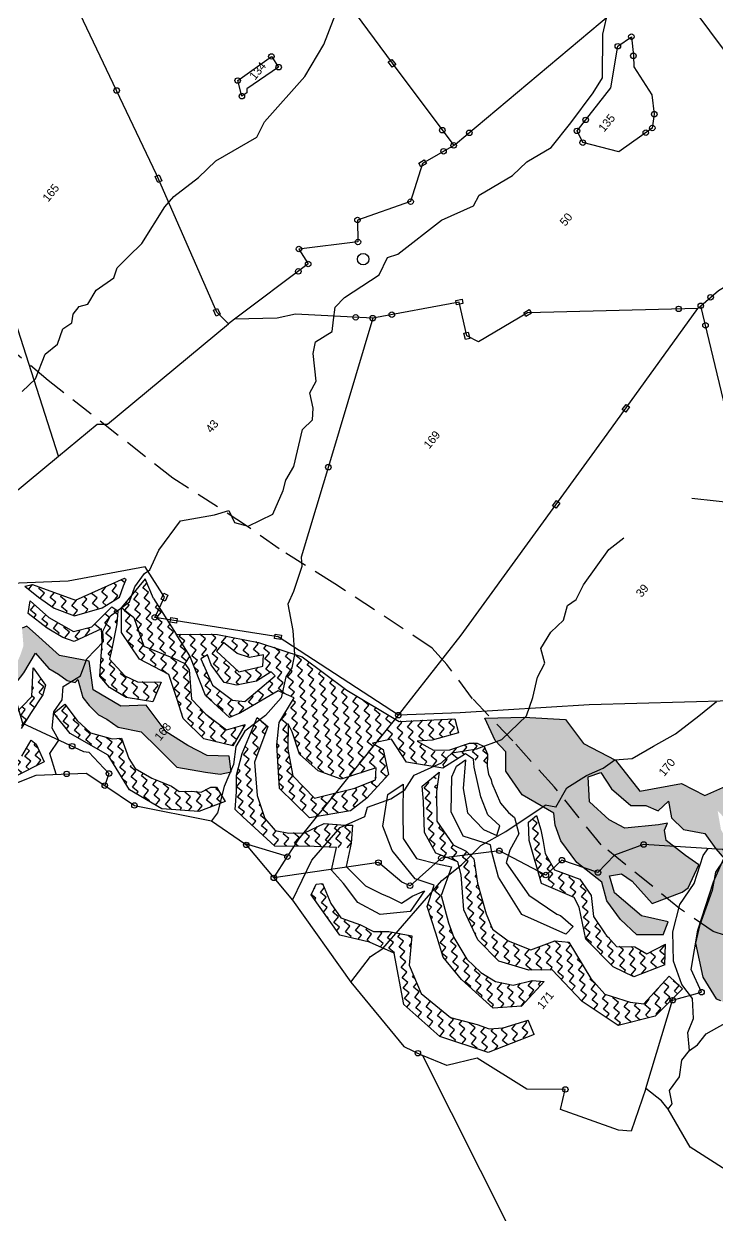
# Model space of a CAD drawing. Header units: metres. Extents: x 302345 to 309309, y 1941978 to 1949051.
# Drawn here: x 304611 to 305364, y 1945576 to 1946870 of the extents above; entities that cross this region are included whole.
import ezdxf

# ---------------------------------------------------------------- set-up
doc = ezdxf.new("R2010")
doc.units = ezdxf.units.M
doc.linetypes.add('DASHED', pattern=[0.75, 0.5, -0.25])
for name, color, linetype in [('LINE_FOOTPATH', 1, 'DASHED'), ('LINE_WATER', 4, 'Continuous'), ('POLY_HATCH', 12, 'Continuous'), ('POLY_PARCEL', 6, 'Continuous'), ('POLY_WATER', 4, 'Continuous'), ('SYM_STONE', 1, 'Continuous'), ('SYM_WELL', 1, 'Continuous'), ('TEXT_PARCEL', 7, 'Continuous')]:
    doc.layers.add(name, color=color, linetype=linetype)
doc.styles.add('TEXT_MAP', font='')
doc.styles.get('TEXT_MAP').set_extended_font_data('Kruti Dev 050')
pattern_1 = [(0, (0, 0), (1.5875, 1.5875), [1.5875, -1.5875]), (90, (1.5875, 0), (-1.5875, 1.5875), [1.5875, -1.5875])]

# ---------------------------------------------------------------- blocks, each defined once
blk = doc.blocks.new('STONE')
blk.add_circle((0, 0), 0.851)
blk = doc.blocks.new('STONESQUARE')
blk.add_lwpolyline([(-0.7, 0.48), (0.7, 0.48), (0.7, -0.48), (-0.7, -0.48)], close=True)
blk = doc.blocks.new('PAKKAWELL')
blk.add_circle((0, 0), 1.81)
blk = doc.blocks.new('HHFRESES')
at = {"layer": 'POLY_HATCH'}
h = blk.add_hatch(dxfattribs=at)
h.set_pattern_fill('ZIGZAG', color=256, scale=0.5, style=0)
h.set_pattern_definition(pattern_1)
h.paths.add_polyline_path([(527.27, 860.97), (533, 861.55), (535.24, 865.95), (538.65, 866.86), (542.22, 867.44), (542.57, 869.78), (539.83, 870.14), (535.84, 869.02), (533.59, 866.78), (532.97, 864.28), (532.35, 863.54), (530.97, 864.91), (527.48, 864.91), (523.24, 864.03), (521.74, 862.16), (516.38, 858.55), (515.88, 856.31), (516.38, 850.7), (518.62, 847.21), (514.5, 844.97), (511.64, 843.59), (509.51, 839.98), (507.27, 837.86), (506.77, 833.37), (506.65, 831.63), (499, 834.07), (491.39, 831.95), (489.02, 829.59), (487.53, 822.98), (489.27, 819.37), (489.77, 815.88), (489.15, 812.76), (486.65, 808.03), (485.38, 805.71), (487, 800.73), (482.26, 798.61), (476.89, 793.25), (472.53, 785.9), (473.15, 778.67), (475.78, 773.73), (475.41, 769.37), (474.16, 765.01), (473.16, 761.77), (472.42, 758.15), (474.66, 756.04), (478.65, 753.79), (484.14, 752.3), (487.76, 752.17), (490.88, 753.17), (493.75, 752.8), (494.26, 748.97), (493.39, 741.49), (497.13, 736.63), (498.13, 734.39), (502.12, 732.65), (506.49, 732.77), (511.35, 733.52), (510.61, 729.16), (510.98, 726.79), (511.1, 724.42), (511.85, 722.8), (512.73, 722.8), (510.36, 719.43), (509.86, 717.32), (509.61, 714.45), (509.98, 712.46), (510.23, 709.46), (512.6, 704.98), (512.09, 699.91), (511.46, 694.16), (514.59, 688.65), (516.22, 685.9), (518.1, 684.4), (520.48, 686.9), (517.6, 690.66), (516.6, 695.28), (515.97, 700.79), (517.72, 707.8), (514.09, 711.92), (513.09, 718.76), (517.34, 723.39), (514.21, 729.14), (514.59, 736.15), (514.71, 738.65), (513.71, 739.15), (510.96, 736.52), (508.95, 735.77), (507.2, 735.27), (506.32, 735.15), (504.45, 735.15), (502.57, 736.15), (501.44, 737.52), (498.43, 740.78), (496.43, 744.28), (497.31, 749.78), (497.81, 752.04), (496.18, 754.99), (491.92, 756.24), (489.92, 758.87), (486.91, 761.49), (483.78, 765.5), (484.28, 770), (485.12, 772), (484.39, 772.6), (485.58, 782.96), (494.6, 794.35), (498.85, 804.71), (499.03, 818.82), (502.76, 822.72), (509.33, 824.13), (513.06, 824.38), (510.99, 829.27), (512.4, 833.67), (516.8, 838.57), (519.54, 843.79), (520.62, 848.02), (522.37, 855.91)])
h.paths.add_polyline_path([(505.28, 828.78), (506.23, 827.46), (501.63, 826.68), (500.06, 825.17), (496.48, 819.88), (495.62, 817), (497.65, 812.87), (495.15, 811.63), (492.81, 808.95), (492.42, 805.45), (492.73, 800.7), (494.21, 797.12), (491.48, 796.11), (488.52, 794.86), (486.96, 792.76), (484.63, 788.52), (482.29, 783.85), (481.9, 777.23), (482.28, 771.26), (480.65, 767.22), (482.05, 761.92), (487.04, 756.55), (484, 756.48), (480.96, 756.86), (478, 759.12), (476.99, 760.91), (476.83, 762.55), (477.98, 767.35), (478.68, 769.45), (479.78, 773.27), (478.84, 775.06), (477.05, 777.47), (476.81, 780.5), (476.19, 783.93), (477.39, 788.19), (479.1, 791.46), (482.3, 795.11), (486.11, 796.67), (488.06, 798.07), (491.1, 798.85), (490.87, 801.34), (489.07, 803.91), (488.53, 807.41), (490.24, 809.36), (492.27, 811.66), (494.53, 813.61), (494.21, 816.72), (491.8, 819.05), (491.18, 822.32), (491.18, 826.06), (492.97, 828.39), (496.55, 831.2), (500.68, 830.81)], flags=16)
h = blk.add_hatch(dxfattribs=at)
h.set_pattern_fill('ZIGZAG', color=256, scale=0.5, style=0)
h.set_pattern_definition(pattern_1)
h.paths.add_polyline_path([(491.96, 749.09), (488.45, 750.16), (486.62, 750.31), (480.36, 748.79), (474.72, 749.7), (471.66, 750.77), (470.75, 752.75), (469.07, 759.31), (470.9, 763.42), (473.5, 773.48), (469.83, 776.07), (468.46, 781.22), (468, 785.03), (468.61, 787.17), (470.74, 792.04), (476.24, 796.16), (480.2, 798.9), (482.49, 801.95), (483.41, 808.05), (484.78, 812.47), (486.5, 816.67), (483.14, 823.37), (482.69, 826.12), (483.14, 829.93), (485.43, 833.28), (490.31, 835.41), (494.13, 835.72), (498.1, 835.72), (502.83, 834.96), (505.42, 838.16), (505.88, 843.19), (509.23, 845.78), (515.95, 846.69), (515.49, 849.89), (513.05, 849.89), (508.01, 848.98), (505.73, 847.3), (503.13, 843.19), (500.54, 838.16), (495.61, 839.14), (489.97, 838.38), (483.1, 835.64), (480.81, 831.67), (480.05, 826.34), (479.44, 822.53), (483.41, 816.28), (480.35, 812.01), (479.9, 804.54), (476.54, 800.73), (469.67, 795.55), (466.45, 789.04), (464.78, 784.01), (464.01, 778.52), (466.76, 773.04), (469.2, 767.7), (467.37, 763.43), (465.26, 759.12), (465.34, 756.28), (468.57, 749.31), (476.23, 746.77), (477.76, 740.82), (475.2, 730.79), (481.84, 722.8), (494.26, 717.2), (496.14, 720.96), (496.14, 722.33), (492.17, 721.72), (484.63, 724.71), (484.18, 726.54), (481.58, 729.13), (480.51, 732.48), (480.51, 737.05), (481.58, 742.39), (482.34, 745.44), (483.26, 745.74), (484.48, 744.37), (484.48, 740.71), (485.85, 733.09), (491.8, 726.54), (496.69, 725.62), (500.5, 726.08), (505.38, 726.54), (507.37, 727.45), (508.59, 731.87), (503.55, 728.21), (497.76, 728.67), (495.16, 728.82), (493.48, 731.57), (490.58, 734.61), (489.21, 739.34), (489.06, 743.45)])
h = blk.add_hatch(dxfattribs=at)
h.set_pattern_fill('ZIGZAG', color=256, scale=0.5, style=0)
h.set_pattern_definition(pattern_1)
h.paths.add_polyline_path([(525.74, 734.02), (522.51, 743.37), (521.19, 744.44), (521.19, 740.67), (521.47, 736.5), (522.92, 732.03), (528.1, 728.43), (532.28, 726.99), (534.73, 727.86), (536.15, 728.29), (536.12, 728.75)])
h = blk.add_hatch(dxfattribs=at)
h.set_pattern_fill('ZIGZAG', color=256, scale=0.5, style=0)
h.set_pattern_definition(pattern_1)
h.paths.add_polyline_path([(529.69, 725.41), (529.54, 726.99), (523.49, 727.57), (520.18, 730.02), (519.17, 736.07), (519.46, 741.54), (517.01, 740.1), (517.15, 734.91), (517.73, 731.03), (518.59, 728.58), (524.5, 725.7), (522.34, 723.83), (516.29, 719.51), (515.71, 716.34), (516.29, 712.16), (519.17, 707.13), (523.64, 708.42), (520.47, 712.45), (519.74, 715.33), (520.47, 720.23), (522.48, 721.24), (527.38, 723.83)])
h = blk.add_hatch(dxfattribs=at)
h.set_pattern_fill('ZIGZAG', color=256, scale=0.5, style=0)
h.set_pattern_definition(pattern_1)
h.paths.add_polyline_path([(529.97, 706.96), (529.37, 709.57), (527.35, 716.2), (530.77, 721.83), (530.77, 725.24), (526.55, 721.83), (524.54, 715.2), (525.95, 708.17), (522.93, 703.35), (520.52, 699.73), (519.92, 693.51), (522.73, 687.68), (527.96, 688.48), (524.54, 690.9), (524.21, 700.23), (529.57, 705.36)])
h = blk.add_hatch(dxfattribs=at)
h.set_pattern_fill('ZIGZAG', color=256, scale=0.5, style=0)
h.set_pattern_definition(pattern_1)
h.paths.add_polyline_path([(536.63, 721.1), (538.83, 725.2), (530.77, 725.24), (530.77, 721.83), (527.35, 716.2), (530.15, 706.98), (531.95, 707.15), (533.73, 712.44)])
h = blk.add_hatch(dxfattribs=at)
h.set_pattern_fill('ZIGZAG', color=256, scale=0.5, style=0)
h.set_pattern_definition(pattern_1)
h.paths.add_polyline_path([(507.02, 684.4), (512.33, 681.35), (513.53, 684.74), (512.77, 685.75), (510.63, 686.66), (509.41, 688.49), (507.73, 690.47), (507.58, 692.46), (506.23, 696.73), (505.45, 701.96), (508.8, 707.39), (507.43, 708.92), (505.45, 713.34), (505.75, 717.3), (506.82, 721.57), (503.77, 722.18), (502.6, 716.69), (504.13, 707.34), (501.24, 699.01), (502.43, 691.03)])
h = blk.add_hatch(dxfattribs=at)
h.set_pattern_fill('ZIGZAG', color=256, scale=0.5, style=0)
h.set_pattern_definition(pattern_1)
h.paths.add_polyline_path([(547.69, 676.07), (547.18, 688.14), (543.6, 697.48), (539.35, 705.47), (533.73, 712.44), (531.95, 707.15), (527.43, 699.14), (527.05, 692.06), (529.31, 690.83), (538.14, 687.54), (539.17, 683.85), (533.01, 683.03), (528.9, 680.36), (521.91, 673.99), (521.09, 664.96), (527.87, 659.01), (532.18, 657.98), (539.17, 657.57), (542.66, 661.88), (542.25, 664.55), (545.54, 661.88), (543.69, 656.26), (547.59, 649.28), (553.26, 647.39), (553.15, 647.32), (553.7, 641.85), (556.08, 643.69), (556.89, 645.31), (556.54, 646.93), (555.5, 648.2), (549.6, 651.95), (548.67, 657.33), (550.87, 654.9), (555.73, 651.44), (557.56, 653.98), (549.56, 662.99)])
h.paths.add_polyline_path([(533.16, 679.59), (530.39, 675.31), (530.16, 669.88), (531.89, 664.91), (538.6, 660.52), (536.52, 659.02), (532.24, 661.33), (525.07, 666.76), (525.88, 673.46), (529.69, 677.97), (533.97, 681.32)], flags=16)
h.paths.add_polyline_path([(540.22, 690.09), (531.81, 691.65), (530.37, 693.91), (530.17, 699.33), (532.98, 704.95), (534.59, 704.35), (533.39, 702.34), (532.18, 697.72), (533.39, 695.31), (536.8, 692.5), (540.42, 691.3)], flags=16)
h.paths.add_polyline_path([(540.22, 693.51), (536, 696.72), (536.4, 703.35), (538.81, 703.35), (538.81, 699.53), (539.82, 696.92), (542.23, 694.91)], flags=16)
h = blk.add_hatch(dxfattribs=at)
h.set_pattern_fill('ZIGZAG', color=256, scale=0.5, style=0)
h.set_pattern_definition(pattern_1)
h.paths.add_polyline_path([(512.13, 676.24), (511.62, 666.89), (516.89, 660.27), (521.54, 653.98), (522.52, 654.49), (525.62, 656.61), (522.12, 661.72), (517.9, 663.73), (514.14, 668.16), (514.88, 672.36), (517.7, 676.78), (522.92, 681.8), (530.76, 684.41), (530.76, 687.43), (522.72, 685.02), (518.3, 683.01), (515.49, 680.8), (512.37, 678.57)])
h = blk.add_hatch(dxfattribs=at)
h.set_pattern_fill('ZIGZAG', color=256, scale=0.5, style=0)
h.set_pattern_definition(pattern_1)
h.paths.add_polyline_path([(515.24, 631.6), (512.81, 636.1), (510.73, 638.65), (510.03, 641.77), (508.53, 646.04), (509.57, 649.62), (511.77, 653.78), (510.84, 654.71), (508.38, 654.15), (505.49, 643.78), (508.38, 637.84), (509.91, 632.23), (502.6, 623.56), (502.09, 613.19), (506, 602.83), (515.36, 597.56), (516.94, 600.55), (512.2, 603.67), (510.12, 605.87), (509.19, 608.52), (506.76, 613.95), (506.76, 622.16), (509.92, 628.02)])
h = blk.add_hatch(dxfattribs=at)
h.set_pattern_fill('ZIGZAG', color=256, scale=0.5, style=0)
h.set_pattern_definition(pattern_1)
h.paths.add_polyline_path([(543.26, 578.86), (543.56, 582.85), (541.13, 582.96), (535.47, 583.31), (533.85, 585.85), (531.77, 591.17), (532.46, 595.67), (535.58, 604.34), (533.85, 606.88), (529.11, 609.65), (526.58, 617.58), (529.1, 622.1), (533.03, 627.77), (536.62, 631.69), (536.85, 634), (536.15, 637.12), (537.89, 643.02), (545.67, 649.53), (541.82, 650.3), (539.39, 647.99), (534.3, 643.59), (532.34, 638.86), (533.95, 633.95), (532.22, 631.64), (526.66, 626.44), (523.54, 619.97), (522.85, 613.5), (525.39, 607.26), (528.63, 603.34), (527.44, 593.99), (528.29, 584.64), (534.93, 579.72)])
h = blk.add_hatch(dxfattribs=at)
h.set_pattern_fill('ZIGZAG', color=256, scale=0.5, style=0)
h.set_pattern_definition(pattern_1)
h.paths.add_polyline_path([(671.72, 506.98), (663.73, 509.87), (660.15, 515.82), (659.3, 522.11), (654.03, 526.7), (646.71, 527.89), (643.48, 533.49), (634.46, 534.68), (626.46, 536.21), (623.23, 543.18), (618.3, 551.51), (610.64, 557.45), (606.73, 564.08), (597.71, 569.01), (590.73, 577), (581.72, 583.96), (579.84, 591.27), (585.12, 598.24), (578.82, 601.47), (577.63, 607.08), (570.66, 613.02), (572.53, 621.35), (571, 629), (572.53, 635.29), (567.25, 642.59), (561.77, 649.04), (559.43, 644.27), (558.97, 640.92), (555.73, 638.26), (553.98, 632.32), (555.26, 624.47), (553.41, 622.62), (551.55, 619.5), (550.05, 613.84), (550.17, 606.96), (547.74, 603.61), (546.47, 598.76), (546.12, 593.91), (549.7, 589.52), (552.54, 590.42), (549.94, 595.74), (550.07, 603.4), (552.28, 606.52), (554.23, 604.83), (554.49, 601.98), (553.45, 595.61), (559.43, 592.11), (560.99, 591.72), (566.32, 593.01), (566.06, 596.52), (565.93, 601.85), (567.48, 603.53), (569.08, 603.99), (567.55, 605.32), (562.4, 610.47), (561.64, 614.28), (562.02, 620), (566.02, 623.63), (568.51, 622.1), (567.17, 618.1), (566.98, 612.57), (569.08, 610.09), (569.84, 607.23), (572.9, 606.85), (570.47, 604.05), (570.21, 600.42), (572.42, 596.26), (571.38, 592.37), (570.86, 589.51), (567.35, 589.25), (563.85, 587.3), (556.18, 584.57), (552.67, 582.89), (547.99, 577.04), (546.18, 571.85), (546.5, 570.88), (547.01, 563.23), (540.37, 555.93), (540.08, 555.97), (539.3, 552.17), (537.78, 546.07), (539.11, 539.97), (539.68, 535.39), (540.66, 531.93), (541.22, 531.96), (545.47, 526.7), (553.81, 522.79), (557.18, 525.42), (548.27, 531.01), (545.03, 536.54), (542.93, 541.3), (542.93, 546.45), (543.88, 552.75), (547.13, 559.42), (551.14, 562.47), (553.04, 561.33), (553.04, 560.56), (549.23, 554.84), (547.7, 549.12), (546.55, 542.83), (546.75, 538.83), (552.09, 531.77), (560.36, 527.89), (567.08, 532.64), (570.65, 538.58), (564.88, 540.92), (562.97, 545.5), (562.78, 551.79), (566.02, 557.32), (568.5, 558.28), (568.5, 551.03), (571.75, 543.4), (573.45, 541.97), (578.99, 541.82), (581.62, 543.12), (579.25, 545.23), (575.29, 547.1), (572.79, 553.97), (572.79, 557.51), (573.2, 559.17), (575.91, 560), (575.08, 556.47), (577.58, 550.01), (581.12, 548.77), (587.76, 546.14), (591.07, 547.77), (599.41, 550.32), (604.69, 544.03), (603.83, 538.08), (598.91, 535.04), (594.81, 533.18), (592.08, 529.83), (590.46, 524.99), (592.57, 519.65), (595.8, 516.18), (601.52, 514.94), (600.8, 511.32), (602.3, 510.38), (613.36, 503.75), (620.68, 501.55), (616.77, 491.86), (610.47, 480.81), (604.86, 471.13), (599.92, 465.52), (601.11, 458.55), (609.79, 460.42), (617.79, 469.43), (622.38, 467.9), (629.02, 466.03), (626.12, 458.72), (632.42, 450.05), (638.36, 449.36), (633.85, 453.86), (631.99, 455.26), (632.14, 461.93), (634.94, 467.36), (636.49, 467.98), (637.89, 467.36), (637.11, 462.24), (637.42, 458.83), (638.04, 455.1), (639.91, 453.09), (641.77, 452), (648.08, 448.85), (657.6, 450.05), (665.26, 454.64), (670.87, 447.34), (669, 432.55), (673.93, 441.9), (678.53, 454.64), (674.61, 465.35), (669.68, 475.71), (665.77, 484.38), (662.19, 490.33), (668.49, 497.64)])
h.paths.add_polyline_path([(640.99, 499.1), (640.21, 497.39), (641.45, 495.22), (644.87, 491.03), (648.75, 487.78), (645.02, 486.38), (642.23, 485.91), (638.04, 485.91), (635.4, 489.02), (633.22, 491.5), (634.93, 496.62), (635.71, 498.33), (636.64, 501.12), (637.88, 501.43), (639.59, 501.12)], flags=16)
h.paths.add_polyline_path([(656.99, 487.24), (658.08, 484.44), (658.08, 477.62), (658.39, 473.74), (661.8, 470.17), (653.26, 468.31), (654.66, 473.74), (651.25, 474.51), (650, 472.5), (645.5, 474.36), (641.62, 471.1), (640.69, 469.86), (638.98, 470.02), (639.13, 472.65), (639.91, 476.69), (645.35, 480.41), (645.66, 483.36), (647.21, 484.6), (652.49, 486.3)], flags=16)
h.paths.add_polyline_path([(627.41, 510.78), (624.5, 510.78), (623.66, 514.73), (620.33, 515.36), (616.58, 519.73), (614.71, 525.35), (617.21, 531.18), (613.67, 535.13), (618.66, 538.46), (620.96, 538.04), (622.41, 535.13), (623.04, 532.22), (622.62, 525.56), (623.87, 520.98), (630.33, 516.81)], flags=16)
h.paths.add_polyline_path([(602.63, 517.85), (601.58, 517.23), (597.83, 520.98), (595.33, 524.72), (596.79, 530.55), (603.04, 534.3), (605.75, 533.88), (602.83, 530.76), (599.92, 526.39), (599.71, 522.43)], flags=16)
h.paths.add_polyline_path([(586.74, 575.2), (584.24, 573.53), (580.91, 572.7), (577.58, 573.32), (575.5, 578.94), (574.25, 582.48), (573.83, 590.6), (575.29, 594.14), (578, 597.26), (577.37, 592.68), (576.54, 584.98), (576.54, 581.44)], flags=16)
h = blk.add_hatch(dxfattribs=at)
h.set_pattern_fill('ZIGZAG', color=256, scale=0.5, style=0)
h.set_pattern_definition(pattern_1)
h.paths.add_polyline_path([(524.12, 605.3), (520.77, 607.84), (518.92, 611.3), (518.45, 615), (518.8, 619.16), (520.65, 624.32), (522.39, 627.2), (527.14, 633.79), (526.78, 634.78), (522.26, 633.02), (518.91, 627.93), (515.9, 623.43), (514.63, 617.3), (514.16, 608.06), (518.33, 603.55), (525.58, 603.11)])
h = blk.add_hatch(dxfattribs=at)
h.set_pattern_fill('ZIGZAG', color=256, scale=0.5, style=0)
h.set_pattern_definition(pattern_1)
h.paths.add_polyline_path([(544.27, 589.63), (543.81, 592.64), (541.38, 595.76), (541.96, 599.34), (543.23, 603.7), (546.47, 606.93), (547.63, 611.09), (545.78, 616.64), (547.28, 620.45), (549.01, 622.41), (550.63, 624.38), (552.48, 627.04), (550.29, 627.5), (547.27, 624.91), (541.72, 616.93), (544.03, 608.73), (538.37, 601.91), (537.45, 593.53), (538.61, 588.67), (544.85, 585.09), (548.43, 587.78)])
at = {"layer": 'LINE_FOOTPATH', "ltscale": 10}
for points in [[(561.6, 715.4), (559.55, 734.29), (558.93, 768.59), (559.24, 789.79), (560.18, 798.83), (558, 807.46)], [(559.68, 627.94), (561.77, 641.22), (563.37, 653.76), (565.59, 662.73), (566.39, 667.47), (563.86, 692.61), (562.14, 706.75), (561.6, 715.4)], [(573.62, 513), (574.24, 526.14), (573.13, 533.38), (569.35, 545.34), (563.37, 564.86), (557.07, 581.55), (556.37, 590.32), (556.37, 612.22), (559.68, 627.94)]]:
    blk.add_lwpolyline(points, dxfattribs=at)
at = {"layer": 'LINE_WATER'}
for points in [[(553.53, 771.42), (557.48, 770.94), (562.97, 772.64), (566.28, 771.97), (569.59, 773.16), (571.87, 772.48), (573.5, 773.41), (575.59, 773.44), (577.23, 772.32), (580.66, 772.8), (585.13, 771.55), (587.28, 772.35), (590.71, 772), (594.73, 771.52), (604.07, 772.64), (606.99, 772.55), (613.57, 770.98), (618.74, 770.37), (628.34, 766.68), (631.97, 767.54), (645.1, 766.93), (653.06, 768.09), (661.83, 770.88)], [(493.79, 713.5), (496.43, 717.34), (499.94, 717.69), (501.01, 720.41), (503.98, 722.37), (507.16, 722.63), (509.52, 724.29), (513.7, 722.83), (517.38, 724.08), (522.57, 723.63), (524.23, 725.19), (527.91, 725.95), (532.79, 724.69), (536.07, 725.85), (539.64, 726), (541, 725.64), (545.48, 726.8), (553.39, 727.15), (559.08, 722.27), (561.75, 720.41), (560.49, 717.85), (561.75, 715.08), (567.14, 712.51), (572.53, 714.07), (574.65, 714.98), (578.02, 715.53), (585.42, 719.1), (588.4, 718.75), (590.46, 720.21), (592.63, 722.88), (595.4, 723.43), (599.68, 727.71), (601.94, 728.86), (605.92, 727.51), (608.09, 728.86), (610.46, 730.32), (613.33, 730.07), (621.89, 727.35), (625.97, 728.31), (627.93, 727.05), (639.57, 724.29), (646.37, 720.92), (648.93, 721.37), (656.79, 718.45), (661.07, 717.9), (666.81, 715.78), (673.61, 715.83), (681.72, 716.19), (685.5, 716.64), (692.9, 722.53), (697.79, 724.99)], [(556.96, 698.55), (554.08, 697.73), (550.32, 693.31), (546.5, 689.75), (543.88, 688.34), (541.53, 688.14), (537.43, 686.07), (532.27, 686.27), (526.83, 687.67), (523, 687.07), (519.71, 684.99), (514.68, 683.58), (509.38, 681.1), (507.17, 680.98)], [(504.9, 656.52), (514.28, 658.71), (523.64, 658.47), (528.87, 655.82), (530.78, 656.62), (535.39, 653.85), (538.78, 652.69), (542.53, 653.12), (548.38, 650.23), (551.52, 649.8), (555.52, 646.17), (560.5, 643.28), (567.83, 642.36), (571.83, 643.77), (575.83, 645.8), (579.22, 646.48), (581.12, 649.12), (585.25, 649.67), (589, 649.24), (592.02, 650.54), (594.17, 649.86), (597.68, 650.66), (607.1, 651.21), (611.1, 650.29)], [(627.01, 644.25), (632.79, 635.35), (638.09, 631.11), (643.2, 631.18), (648.17, 631.38), (653.54, 634.89), (658.78, 635.22), (663.49, 637.54), (667.41, 637.87), (673.57, 642.84), (682.79, 641.31), (685.64, 642.7), (691.28, 640.25), (694.8, 638.86), (702.29, 640.78), (707.53, 641.51), (712.9, 645.55), (717.35, 648), (720.2, 650.85), (726.36, 653.96), (731.34, 654.56), (733.93, 655.82), (738.24, 656.02)], [(499.1, 635.59), (506.09, 635.76), (509.13, 634.78), (528.6, 634.08), (533.97, 632.94), (539.78, 632.34), (545.58, 630.01), (555.4, 627.03)], [(556.49, 624.97), (555.4, 627.03)], [(556.49, 624.97), (561.26, 625.73), (566.03, 624.11), (569.56, 622.32), (572.54, 621.51), (575.09, 618.74), (580.14, 616.85), (585.18, 614.84), (591.42, 613.38), (596.25, 612.35)], [(533.81, 569.28), (536.63, 571.99), (539.78, 572.96), (542.98, 575.83), (543.9, 579.57), (546.67, 584.18), (551.5, 588.24), (557.08, 590.79), (562.56, 591.27), (568.47, 593.6), (570.32, 593.68)], [(521.06, 564.8), (522.47, 564.89), (524.43, 567.16), (528.06, 567.33), (531.15, 569.22), (533.81, 569.28), (535.93, 568.68), (538.91, 568.73), (548.95, 564.78), (555.73, 563.32)]]:
    blk.add_lwpolyline(points, dxfattribs=at)
at = {"layer": 'POLY_HATCH'}
for points in [[(502.12, 732.65), (506.49, 732.77), (511.35, 733.52), (510.61, 729.16), (510.98, 726.79), (511.1, 724.42), (511.85, 722.8), (512.73, 722.8), (510.36, 719.43), (509.86, 717.32), (509.61, 714.45), (509.98, 712.46), (510.23, 709.46), (512.6, 704.98)], [(497.76, 728.67), (503.55, 728.21), (508.59, 731.87), (507.37, 727.45), (505.38, 726.54), (500.5, 726.08), (496.69, 725.62)], [(492.17, 721.72), (496.14, 722.33), (496.14, 720.96), (494.26, 717.2)], [(512.6, 704.98), (512.09, 699.91), (511.46, 694.16), (514.59, 688.65), (516.22, 685.9), (518.1, 684.4), (520.48, 686.9), (517.6, 690.66), (516.6, 695.28), (515.97, 700.79), (517.72, 707.8), (514.09, 711.92), (513.09, 718.76), (517.34, 723.39), (514.21, 729.14), (514.59, 736.15), (514.71, 738.65), (513.71, 739.15)], [(494.26, 717.2), (481.84, 722.8), (475.2, 730.79), (477.76, 740.82), (476.23, 746.77), (468.57, 749.31), (465.34, 756.28), (465.26, 759.12)], [(521.19, 744.44), (521.19, 740.67), (521.47, 736.5), (522.92, 732.03), (528.1, 728.43), (532.28, 726.99), (534.73, 727.86), (536.15, 728.29)], [(521.19, 744.44), (522.51, 743.37), (525.74, 734.02), (536.12, 728.75), (536.15, 728.29)], [(536.63, 721.1), (538.83, 725.2), (530.77, 725.24)], [(502.6, 716.69), (503.77, 722.18), (506.82, 721.57), (505.75, 717.3), (505.45, 713.34), (507.43, 708.92), (508.8, 707.39), (506.36, 703.43), (505.6, 700.99), (506.21, 696.88), (506.67, 695.35), (507.58, 692.46), (507.73, 690.47), (509.41, 688.49), (510.63, 686.66), (512.77, 685.75), (513.53, 684.74), (512.33, 681.35)], [(536.63, 721.1), (533.73, 712.44), (539.35, 705.47), (543.6, 697.48), (547.18, 688.14), (547.69, 676.07), (549.56, 662.99), (557.56, 653.98)], [(512.33, 681.35), (507.02, 684.4), (502.43, 691.03), (501.24, 699.01), (504.13, 707.34), (502.6, 716.69)], [(538.96, 609.38), (538.76, 605.76), (536.5, 605.97), (533.83, 616.03), (536.91, 625.06), (540.2, 629.57), (541.22, 630.81), (538.96, 636.55), (541.43, 641.89), (547.39, 646.61), (549.85, 647.23), (552.11, 646.61), (546.98, 643.12), (543.48, 639.02), (542.87, 634.09), (543.69, 631.01), (545.74, 631.83), (545.95, 635.32), (548, 639.02), (552.11, 644.15), (553.35, 645.38), (553.14, 647.43), (547.59, 649.28), (543.69, 656.26), (545.54, 661.88), (542.25, 664.55), (542.66, 661.88), (539.17, 657.57), (532.18, 657.98), (527.87, 659.01), (521.09, 664.96), (521.91, 673.99), (528.9, 680.36), (533.01, 683.03), (539.17, 683.85), (538.14, 687.54), (529.31, 690.83), (527.05, 692.06), (527.43, 699.14), (531.95, 707.15), (533.73, 712.44)], [(531.95, 707.15), (529.97, 706.96)], [(512.37, 678.57), (515.49, 680.8), (518.3, 683.01), (522.72, 685.02), (530.76, 687.43), (530.76, 684.41), (522.92, 681.8), (517.7, 676.78), (514.88, 672.36), (514.28, 668.95), (515.69, 666.34), (517.9, 663.73), (522.12, 661.72), (524.73, 657.9), (525.74, 656.7), (522.52, 654.49), (517.9, 652.08), (517.3, 646.25), (518.1, 642.44), (518.7, 640.63), (519.31, 637.82), (521.11, 637.21), (521.92, 637.01), (524.53, 635.61), (519.1, 635.21), (514.48, 639.82), (513.48, 645.25), (514.68, 650.27), (515.28, 654.08), (519.78, 656.36)], [(519.78, 656.36), (516.89, 660.27), (511.62, 666.89), (512.13, 676.24), (512.37, 678.57)], [(555.73, 651.44), (550.87, 654.9), (548.67, 657.33), (549.37, 653.28), (551.68, 650.63), (555.5, 648.2), (556.54, 646.93), (556.89, 645.31), (556.08, 643.69), (553.99, 642.08), (552.84, 640.81), (552.26, 639.53), (551.8, 638.96), (549.6, 634.8), (549.14, 632.14), (549.14, 630.52), (546.94, 627.52), (543.01, 626.83), (540.35, 625.67), (538.03, 617.47), (538.61, 610.19), (538.96, 609.38)], [(515.36, 597.56), (506, 602.83), (502.09, 613.19), (502.6, 623.56), (509.91, 632.23), (508.38, 637.84), (505.49, 643.78), (508.38, 654.15)], [(508.38, 654.15), (510.84, 654.71), (511.77, 653.78), (509.57, 649.62), (508.53, 646.04), (510.03, 641.77), (510.73, 638.65), (512.81, 636.1), (515.24, 631.6), (509.92, 628.02), (506.76, 622.16), (506.76, 613.95), (509.19, 608.52), (510.12, 605.87), (512.2, 603.67), (516.94, 600.55)], [(518.33, 603.55), (514.16, 608.06), (514.63, 617.3), (515.9, 623.43), (518.91, 627.93), (522.26, 633.02), (526.78, 634.78), (525.27, 638.83), (526.89, 646.57), (529.67, 651.47), (535.69, 654.93), (539.5, 653.78), (534.76, 649.97), (530.37, 646.38), (528.86, 641.42), (530.83, 637.14), (532.22, 634.37), (525.97, 632.17), (522.39, 627.2), (520.65, 624.32), (518.8, 619.16), (518.45, 615), (518.92, 611.3), (520.77, 607.84), (524.12, 605.3), (525.58, 603.11)], [(557.56, 653.98), (555.73, 651.44)], [(528.63, 603.34), (525.39, 607.26), (522.85, 613.5), (523.54, 619.97), (526.66, 626.44), (532.22, 631.64), (533.95, 633.95), (532.34, 638.86), (534.3, 643.59), (539.39, 647.99), (541.82, 650.3), (546.45, 649.37), (542.86, 647.18), (537.89, 643.02), (536.15, 637.12), (536.85, 634), (536.62, 631.69), (533.03, 627.77), (529.1, 622.1), (527.36, 618.98), (527.49, 614.74), (529.11, 609.65), (533.85, 606.88), (535.58, 604.34), (532.46, 595.67), (531.77, 591.17), (533.85, 585.85), (535.47, 583.31), (541.13, 582.96), (543.56, 582.85)], [(549.7, 589.52), (546.12, 593.91), (546.47, 598.76), (547.74, 603.61), (550.17, 606.96), (550.05, 613.84), (551.55, 619.5), (553.41, 622.62), (555.26, 624.47), (553.98, 632.32), (555.73, 638.26), (558.97, 640.92), (559.43, 644.27), (561.77, 649.04)], [(561.77, 649.04), (567.25, 642.59), (572.53, 635.29), (571, 629), (572.53, 621.35), (570.66, 613.02), (577.63, 607.08), (578.82, 601.47), (585.12, 598.24)], [(544.85, 585.09), (538.61, 588.67), (537.45, 593.53), (538.37, 601.91), (542.88, 607.34), (543.8, 609.54), (541.72, 616.93), (547.27, 624.91), (550.29, 627.5), (552.48, 627.04), (550.63, 624.38), (549.01, 622.41), (547.28, 620.45), (545.78, 616.64), (547.63, 611.09), (546.47, 606.93), (543.23, 603.7), (541.96, 599.34), (541.38, 595.76), (543.81, 592.64), (544.27, 589.63), (548.43, 587.78)], [(569.08, 603.99), (567.55, 605.32), (562.4, 610.47), (561.64, 614.28), (562.02, 620), (566.02, 623.63), (568.51, 622.1), (567.17, 618.1), (566.98, 612.57), (569.08, 610.09), (569.84, 607.23), (572.9, 606.85)], [(572.9, 606.85), (570.47, 604.05), (570.21, 600.42), (572.42, 596.26), (571.38, 592.37), (570.86, 589.51), (567.35, 589.25), (563.85, 587.3), (556.18, 584.57), (552.67, 582.89), (547.99, 577.04), (546.18, 571.85), (546.5, 570.88)], [(549.7, 589.52), (552.54, 590.42), (549.94, 595.74), (550.07, 603.4), (552.28, 606.52), (554.23, 604.83), (554.49, 601.98), (553.45, 595.61), (559.43, 592.11), (560.99, 591.72), (566.32, 593.01), (566.06, 596.52), (565.93, 601.85), (567.48, 603.53), (569.08, 603.99)], [(518.33, 603.55), (525.58, 603.11)], [(543.26, 578.86), (534.93, 579.72), (528.29, 584.64), (527.44, 593.99), (528.63, 603.34)], [(515.36, 597.56), (516.94, 600.55)], [(544.85, 585.09), (548.43, 587.78)], [(543.26, 578.86), (543.56, 582.85)]]:
    blk.add_lwpolyline(points, dxfattribs=at)
for points in [[(519.46, 741.54), (519.17, 736.07), (520.18, 730.02), (523.49, 727.57), (529.54, 726.99), (529.69, 725.41), (527.38, 723.83), (522.48, 721.24), (520.47, 720.23), (519.74, 715.33), (520.47, 712.45), (523.64, 708.42), (519.17, 707.13), (516.29, 712.16), (515.71, 716.34), (516.29, 719.51), (522.34, 723.83), (524.5, 725.7), (518.59, 728.58), (517.73, 731.03), (517.15, 734.91), (517.01, 740.1)], [(529.57, 705.36), (524.94, 700.94), (524.34, 696.52), (524.54, 690.9), (527.96, 688.48), (522.73, 687.68), (519.92, 693.51), (520.52, 699.73), (522.93, 703.35), (525.95, 708.17), (524.54, 715.2), (526.55, 721.83), (530.77, 725.24), (530.77, 721.83), (527.35, 716.2), (529.37, 709.57), (529.97, 706.96)], [(532.98, 704.95), (530.17, 699.33), (530.37, 693.91), (531.78, 691.7), (534.79, 691.1), (540.22, 690.09), (540.42, 691.3), (536.8, 692.5), (533.39, 695.31), (532.18, 697.72), (533.39, 702.34), (534.59, 704.35)], [(536.4, 703.35), (536, 696.72), (540.22, 693.51), (542.23, 694.91), (539.82, 696.92), (538.81, 699.53), (538.81, 703.35)], [(533.97, 681.32), (529.69, 677.97), (525.88, 673.46), (525.07, 666.76), (532.24, 661.33), (536.52, 659.02), (538.6, 660.52), (531.89, 664.91), (530.16, 669.88), (530.39, 675.31), (533.16, 679.59)]]:
    blk.add_lwpolyline(points, close=True, dxfattribs=at)
at = {"layer": 'POLY_PARCEL'}
for points in [[(547.61, 756.5), (575.78, 799.77), (594.88, 830.04), (603.03, 845.79)], [(593.04, 745.99), (593.44, 749.53), (608.39, 778.49), (630.74, 825.33)], [(668.69, 790.54), (659.22, 754.05), (653.83, 732.46)], [(550.47, 664), (547.22, 694.91), (533.67, 718.3), (538.38, 719.43), (540.84, 726.82), (527.92, 737.85), (504.42, 764.51)], [(504.9, 765.07), (547.61, 756.5)], [(547.61, 756.5), (558.26, 754.37), (559.68, 752.64), (593.04, 745.99)], [(494.79, 751.2), (491.26, 746.43), (494.55, 736), (500.77, 730.34), (497.78, 726.12), (501.39, 712.01), (501.97, 711.02), (501.15, 704.71), (498.55, 703.76)], [(594.69, 745.58), (593.04, 745.99)], [(613.72, 722.5), (603.86, 736.04), (600.7, 738.58), (594.69, 745.58)], [(653.83, 732.46), (646.57, 735.24), (638.5, 732.03), (628.14, 738.46), (624.53, 735.38), (615.28, 744.35), (614.03, 740.75), (594.69, 745.58)], [(714.01, 719.75), (713.62, 719.91), (697.22, 723.98), (654.25, 732.3), (653.83, 732.46)], [(613.72, 722.5), (584.14, 710.25), (563.76, 701.87), (562.29, 700.49), (556.96, 698.55)], [(659.75, 669.17), (635.75, 697.15), (624.2, 701.47), (623.62, 704.27), (628.26, 710.15), (613.72, 722.5)], [(695.18, 657.57), (700.94, 662.38), (693.39, 669.5), (701.45, 678.75), (710.33, 713.7), (714.01, 719.75)], [(511.55, 663.34), (507.85, 672.36)], [(550.47, 664), (572.51, 664.36), (626.21, 667.21), (659.75, 669.17)], [(628.1, 626.53), (660.6, 669.02)], [(659.75, 669.17), (660.6, 669.02)], [(660.6, 669.02), (665.56, 668.14), (695.18, 657.57)], [(506.11, 662.73), (511.55, 663.34)], [(511.55, 663.34), (516.03, 663.85), (550.47, 664)], [(578.24, 633.31), (559.3, 653.93), (550.47, 664)], [(572.12, 591.15), (562.21, 605.09), (556.42, 608.54), (551.26, 608.94), (548.43, 616.7), (543.72, 617.37), (541.47, 628.49), (532.32, 637.27), (523.39, 638.75), (522.85, 640.63), (522.98, 647.22), (506.11, 662.73)], [(598.46, 609.78), (578.24, 633.31)], [(521.5, 571.43), (512.3, 568.07), (510.78, 570.31), (506.34, 582.9), (510.33, 584.83), (505.12, 591.37), (503.55, 603.88), (498.21, 608.05), (496.56, 613.5)], [(521.5, 571.43), (539.99, 578.96), (545.29, 575.19), (547.71, 580.04), (555.2, 584.29), (565.48, 588.28), (572.17, 590.03), (572.12, 591.15)], [(519.19, 542.5), (517.69, 555.97), (521.06, 564.8), (521.55, 567.08), (521.5, 571.43)]]:
    blk.add_lwpolyline(points, dxfattribs=at)
for points in [[(633.19, 774.8), (635.24, 777.64), (643.9, 775.26), (643.08, 772.58), (635.11, 774.99), (634.41, 774.43)], [(673.11, 713.7), (684.98, 713.87), (692.92, 718.39), (696.37, 717.41), (693.43, 714.47), (691.59, 712.89), (689.42, 706.03), (686.47, 703), (683.87, 701.43), (675.33, 703.81), (671.92, 711.14)]]:
    blk.add_lwpolyline(points, close=True, dxfattribs=at)
at = {"layer": 'POLY_WATER'}
for points in [[(457.13, 833.46), (465.43, 816), (461.39, 806.67), (454.48, 804.19), (448.67, 800.82), (448.4, 780.11), (453.59, 767.74), (460.84, 743.94), (475.21, 725.6), (490.97, 716.71), (498.1, 708.59), (498.55, 703.76)], [(498.55, 703.76), (499.26, 696.06), (507.17, 680.98), (507.85, 672.36)], [(507.85, 672.36), (507.89, 671.87), (506.11, 662.73)], [(506.11, 662.73), (504.9, 656.52), (499.1, 635.59), (495.5, 617.86), (496.56, 613.5)], [(496.56, 613.5), (439.6, 487.03), (434.96, 439.65), (434.46, 438.27), (452.54, 407.84), (522.76, 372.06), (548.86, 343.12), (554.11, 335.77), (565.61, 327.71), (588.17, 317.33)]]:
    blk.add_lwpolyline(points, dxfattribs=at)
at = {"layer": 'SYM_STONE', "xscale": 0.7, "yscale": 0.7, "zscale": 0.7}
for p in [(617.05, 796.64), (635.24, 777.64), (633.19, 774.8), (643.9, 775.26), (643.08, 772.58), (615.28, 744.35), (611.43, 741.4), (614.03, 740.75), (628.14, 738.46), (624.53, 735.38), (654.83, 736.46), (651.46, 733.37), (653.83, 732.46), (638.5, 732.03), (658.07, 731.56), (611.54, 725.48), (613.72, 722.5), (616.93, 719.77), (533.67, 718.3), (692.92, 718.39), (696.37, 717.41), (500.72, 714.62), (693.43, 714.47), (495.32, 711.76), (673.11, 713.7), (676.15, 713.74), (582.61, 709.62), (671.92, 711.14), (501.15, 704.71), (498.55, 703.76), (682.19, 701.89), (683.87, 701.43), (686.47, 703), (499.26, 696.06), (507.89, 671.87), (657.05, 672.32), (660.6, 669.02), (663.37, 668.53), (657.95, 665.55), (506.11, 662.73), (511.55, 663.34), (550.47, 664), (522.98, 647.22), (523.39, 638.75), (532.32, 637.27), (541.47, 628.49), (543.72, 617.37), (548.43, 616.7), (496.3, 614.57), (551.26, 608.94), (562.21, 605.09), (510.33, 584.83), (539.99, 578.96), (545.29, 575.19)]:
    blk.add_blockref('STONE', p, dxfattribs=at)
at = {"layer": 'SYM_STONE'}
for p, rotation in [((607.92, 777.58), 62.68540747437816), ((659.22, 754.05), 75.4525660811335), ((593.44, 749.53), 62.68540747438102), ((646.57, 735.24), 338.9856741857835), ((538.38, 719.43), 193.3767317637318), ((535.74, 714.73), 300.0816128663869), ((628.26, 710.15), 139.6761852502124), ((623.62, 704.27), 51.73213672783253), ((635.75, 697.15), 159.4911782923877), ((547.22, 694.91), 120.0816128663842), ((607.47, 666.21), 3.03904718201644), ((633.14, 667.61), 183.3445158826231)]:
    blk.add_blockref('STONESQUARE', p, dxfattribs=dict(at, rotation=rotation))
at = {"layer": 'SYM_WELL', "xscale": 0.688528382047854, "yscale": 0.688528382047854, "zscale": 0.688528382047854}
blk.add_blockref('PAKKAWELL', (622.36, 732.16), dxfattribs=at)
at = {"layer": 'TEXT_PARCEL', "style": 'TEXT_MAP'}
for s, p in [('165', (588.86, 792.86)), ('134', (637.59, 774.71)), ('43', (572.28, 733.88)), ('135', (676.51, 708.9)), ('50', (655.39, 702.57)), ('168', (513.54, 700.47)), ('169', (599.36, 695.07)), ('39', (603.38, 639.09)), ('170', (576.37, 610.84)), ('171', (520.62, 599.49))]:
    blk.add_text(s, height=1.8, dxfattribs=at).set_placement(p)

msp = doc.modelspace()

# ---------------------------------------------------------------- block references
at = {"layer": 'POLY_HATCH', "xscale": 5.013483425999867, "yscale": 5.013483425999867, "zscale": 5.013483425999867, "rotation": 50.93030380496096}
msp.add_blockref('HHFRESES', (305863, 1941878.3), dxfattribs=at)

doc.saveas('drawing.dxf')
